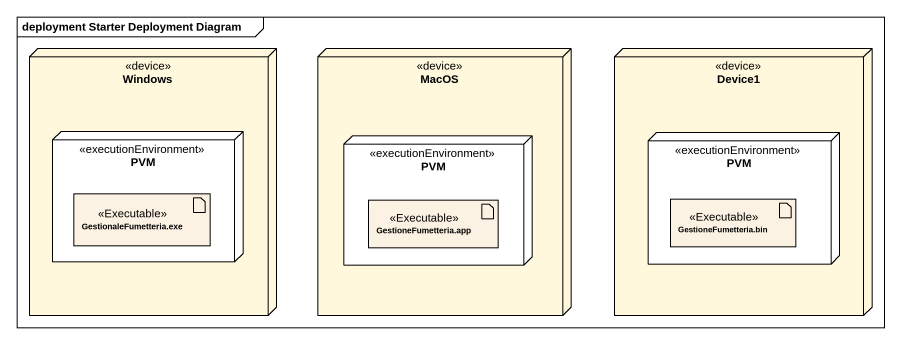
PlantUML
@startuml
mainframe deployment Starter Deployment Diagram
node Windows <<device>> #FFF8DC {
  node PVM <<executionEnvironment>> {
    artifact "GestionaleFumetteria.exe" as GestionaleFumetteria_exe <<Executable>>
  }
}
node MacOS <<device>> #FFF8DC {
  node "PVM" as PVM_2 <<executionEnvironment>> {
    artifact "GestioneFumetteria.app" as GestioneFumetteria_app <<Executable>>
  }
}
node Device1 <<device>> #FFF8DC {
  node "PVM" as PVM_3 <<executionEnvironment>> {
    artifact "GestioneFumetteria.bin" as GestioneFumetteria_bin <<Executable>>
  }
}
@enduml
